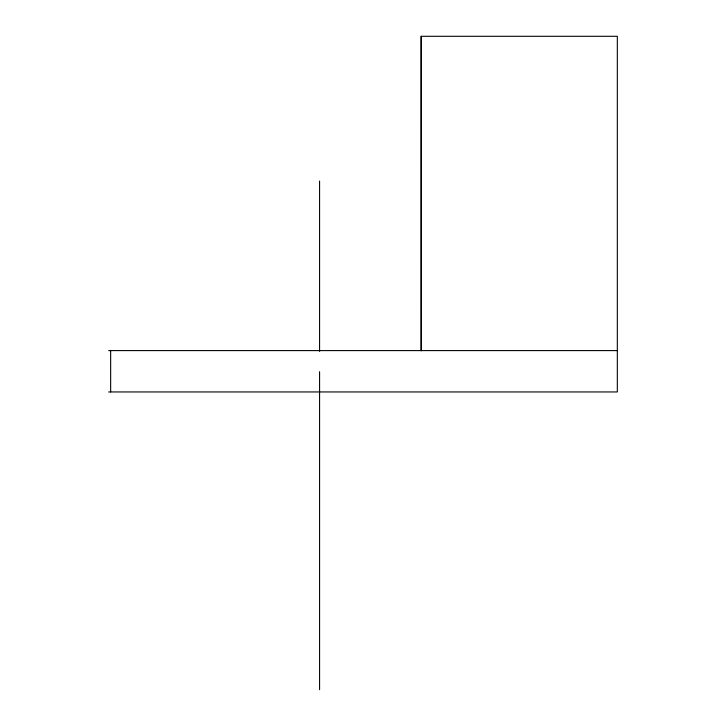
<?xml version="1.0" encoding="UTF-8"?>
<svg xmlns="http://www.w3.org/2000/svg" width="726" height="726" viewBox="0 0 726 726"><rect width="100%" height="100%" fill="white"/><g stroke="black" fill="none" stroke-linecap="round" stroke-linejoin="round"><path stroke-width="1.09" d="M421.198 36.3L421.198 350.83L421.171 36.3L617.327 36.3L617.327 391.949L108.673 391.949M108.673 350.594L617.327 350.594M319.576 181.037L319.576 351.375M319.576 371.712L319.576 689.7M110.651 350.594L110.651 391.949"/></g></svg>
